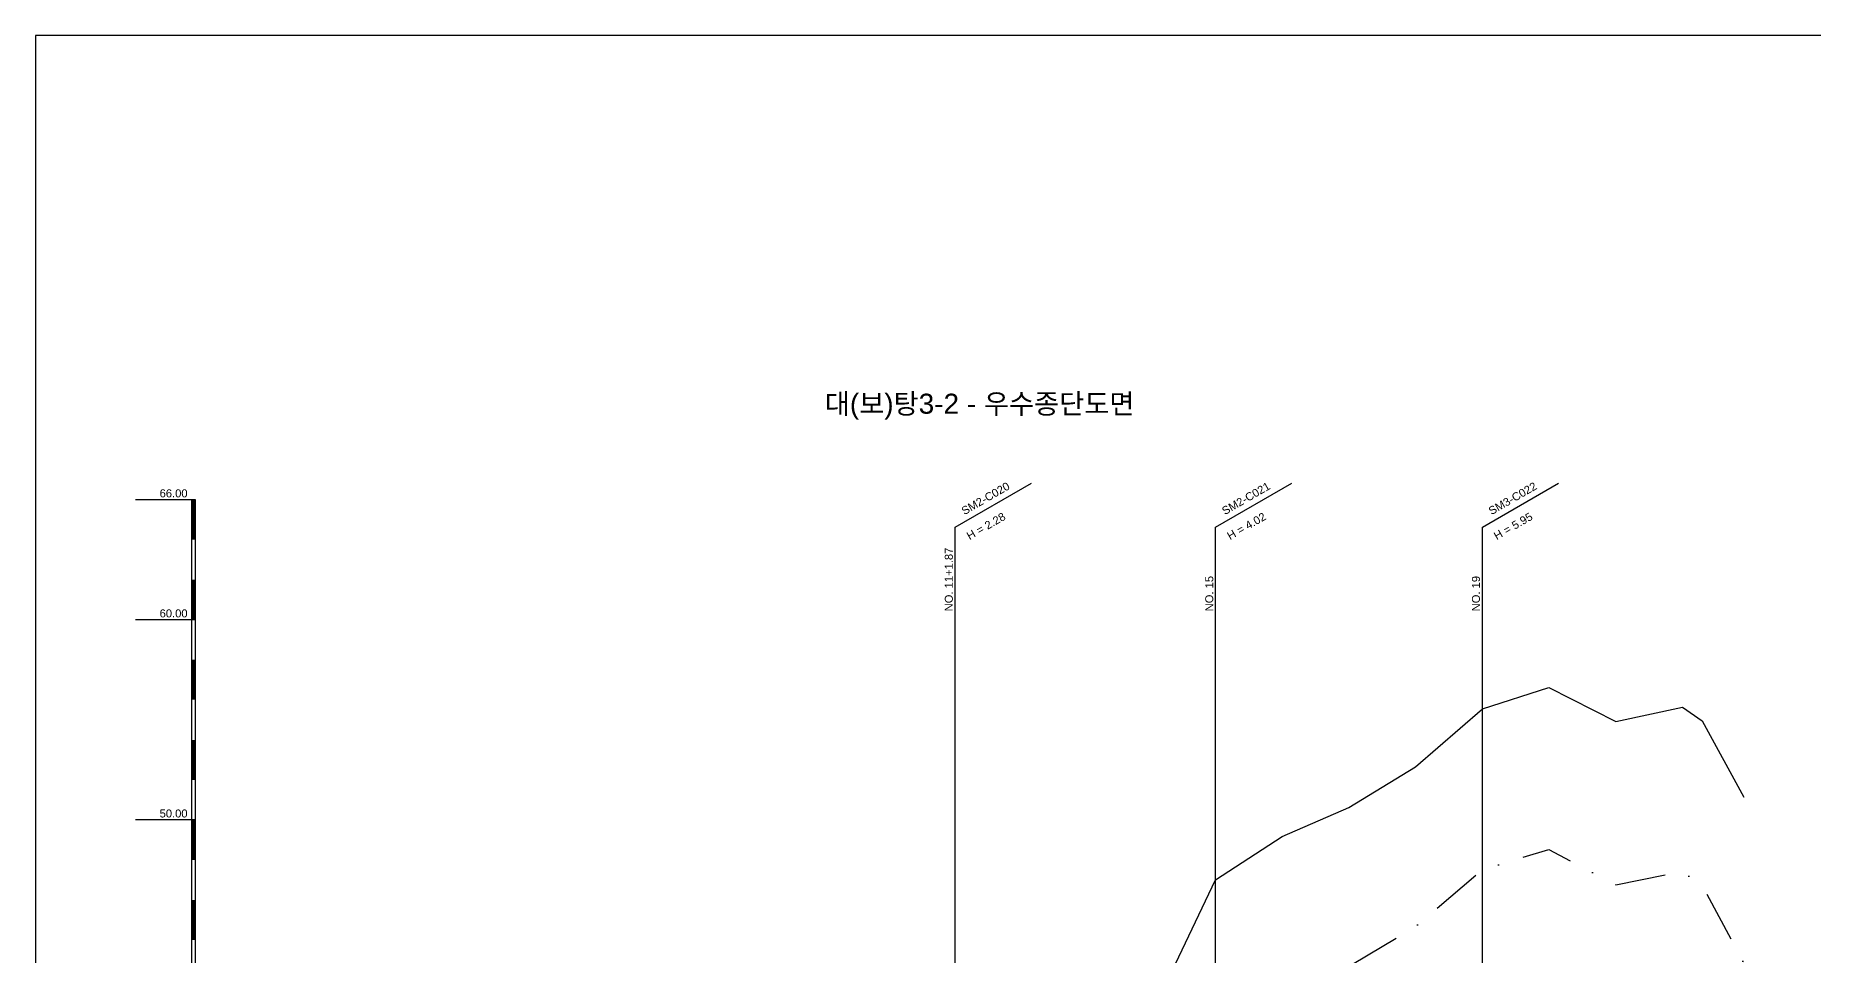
# Model space of a CAD drawing. Header units: millimetres. Extents: x -7351 to 135086, y 1419 to 5643.
# Drawn here: x 41355.4 to 41799.8, y 1783.2 to 2013 of the extents above; entities that cross this region are included whole.
import ezdxf
from ezdxf.enums import TextEntityAlignment as Align

# ---------------------------------------------------------------- set-up
doc = ezdxf.new("R2010")
doc.units = ezdxf.units.MM
doc.linetypes.add('DASHDOT', pattern=[25.4, 12.7, -6.35, 0, -6.35])
for name, color, linetype in [('KZ_종단_깃발', 7, 'Continuous'), ('KZ_종단_노선명', 7, 'Continuous'), ('KZ_종단_도각', 7, 'Continuous'), ('KZ_종단_암선1', 56, 'DASHDOT'), ('KZ_종단_지반선', 3, 'Continuous'), ('KZ_종단_폴대', 7, 'Continuous')]:
    doc.layers.add(name, color=color, linetype=linetype)
doc.styles.get("Standard").update_dxf_attribs({"font": 'arial.ttf'})

msp = doc.modelspace()

# ---------------------------------------------------------------- linework, layer by layer
at = {"layer": 'KZ_종단_깃발'}
for p, q in [((41585.25, 1890.15), (41604.3, 1901.15)), ((41650.36, 1890.15), (41669.41, 1901.15)), ((41717.03, 1890.15), (41736.08, 1901.15)), ((41585.25, 1587.04), (41585.25, 1890.15)), ((41650.36, 1587.04), (41650.36, 1890.15)), ((41717.03, 1587.04), (41717.03, 1890.15))]:
    msp.add_line(p, q, dxfattribs=at)
at = {"layer": 'KZ_종단_도각'}
msp.add_lwpolyline([(41355.36, 1419.04), (42196.36, 1419.04), (42196.36, 2013.04), (41355.36, 2013.04)], close=True, dxfattribs=at)
at = {"layer": 'KZ_종단_암선1', "flags": 128}
msp.add_lwpolyline([(41400.36, 1663.94), (41404.63, 1663.87), (41404.63, 1663.87), (41404.63, 1663.87), (41404.63, 1663.87), (41404.63, 1663.94), (41404.63, 1663.87), (41412.88, 1663.74), (41417.03, 1663.68), (41433.69, 1662.85), (41450.36, 1662.59), (41458.69, 1662.45), (41467.03, 1662.32), (41483.69, 1662.06), (41500.36, 1660.89), (41505.16, 1661.01), (41517.03, 1661.29), (41533.69, 1656.47), (41550.36, 1650.06), (41567.03, 1671.16), (41583.69, 1669.94), (41585.25, 1669.92), (41600.36, 1669.74), (41617.03, 1701.64), (41633.69, 1728.18), (41650.36, 1762.91), (41667.03, 1773.49), (41683.69, 1780.45), (41692.02, 1785.41), (41700.36, 1790.38), (41717.03, 1804.59), (41733.69, 1809.62), (41750.36, 1800.83), (41767.03, 1804.1), (41771.99, 1800.58), (41782.36, 1781.29), (41782.36, 1781.29), (41782.36, 1781.29), (41782.36, 1781.29), (41782.36, 1781.29)], dxfattribs=at)
at = {"layer": 'KZ_종단_지반선', "flags": 128}
msp.add_lwpolyline([(41633.69, 1767.04), (41650.36, 1802.04), (41667.03, 1812.88), (41683.69, 1820.11), (41692.02, 1825.19), (41700.36, 1830.3), (41717.03, 1844.82), (41733.69, 1850.15), (41750.36, 1841.66), (41767.03, 1845.23), (41771.99, 1841.8), (41782.36, 1822.69), (41782.36, 1822.69), (41782.36, 1822.69), (41782.36, 1822.69), (41782.36, 1822.69)], dxfattribs=at)
at = {"layer": 'KZ_종단_폴대'}
for p, q in [((41395.36, 1897.04), (41380.36, 1897.04)), ((41395.36, 1867.04), (41380.36, 1867.04)), ((41395.36, 1817.04), (41380.36, 1817.04))]:
    msp.add_line(p, q, dxfattribs=at)
for points in [[(41394.86, 1887.04, 1, 1, 0), (41394.86, 1897.04, 1, 1, 0)], [(41394.86, 1867.04, 1, 1, 0), (41394.86, 1877.04, 1, 1, 0)], [(41394.86, 1847.04, 1, 1, 0), (41394.86, 1857.04, 1, 1, 0)], [(41394.86, 1827.04, 1, 1, 0), (41394.86, 1837.04, 1, 1, 0)], [(41394.86, 1807.04, 1, 1, 0), (41394.86, 1817.04, 1, 1, 0)], [(41394.86, 1787.04, 1, 1, 0), (41394.86, 1797.04, 1, 1, 0)]]:
    msp.add_lwpolyline(points, format="xyseb", dxfattribs=at)
msp.add_lwpolyline([(41395.36, 1587.04), (41395.36, 1897.04), (41394.36, 1897.04), (41394.36, 1587.04), (41395.36, 1587.04)], dxfattribs=at)

# ---------------------------------------------------------------- texts
at = {"layer": 'KZ_종단_깃발'}
for s, rotation, p in [('SM2-C020', 30, (41587.85, 1892.65)), ('SM2-C021', 30, (41652.96, 1892.65)), ('SM3-C022', 30, (41719.62, 1892.65)), ('NO. 11+1.87', 90, (41585.25, 1869.15)), ('NO. 15', 90, (41650.36, 1869.15)), ('NO. 19', 90, (41717.03, 1869.15))]:
    msp.add_text(s, height=2, rotation=rotation, dxfattribs=at).set_placement(p, align=Align.BOTTOM_LEFT)
for s, p in [('H = 2.28', (41587.85, 1888.65)), ('H = 4.02', (41652.96, 1888.65)), ('H = 5.95', (41719.62, 1888.65))]:
    msp.add_text(s, height=2, rotation=30, dxfattribs=at).set_placement(p, align=Align.TOP_LEFT)
at = {"layer": 'KZ_종단_노선명'}
msp.add_text('대(보)탕3-2 - 우수종단도면', height=5, dxfattribs=at).set_placement((41591.36, 1917.04), align=Align.BOTTOM_CENTER)
at = {"layer": 'KZ_종단_폴대'}
for s, p in [('66.00', (41393.36, 1897.04)), ('60.00', (41393.36, 1867.04)), ('50.00', (41393.36, 1817.04))]:
    msp.add_text(s, height=2, dxfattribs=at).set_placement(p, align=Align.BOTTOM_RIGHT)

doc.saveas('drawing.dxf')
